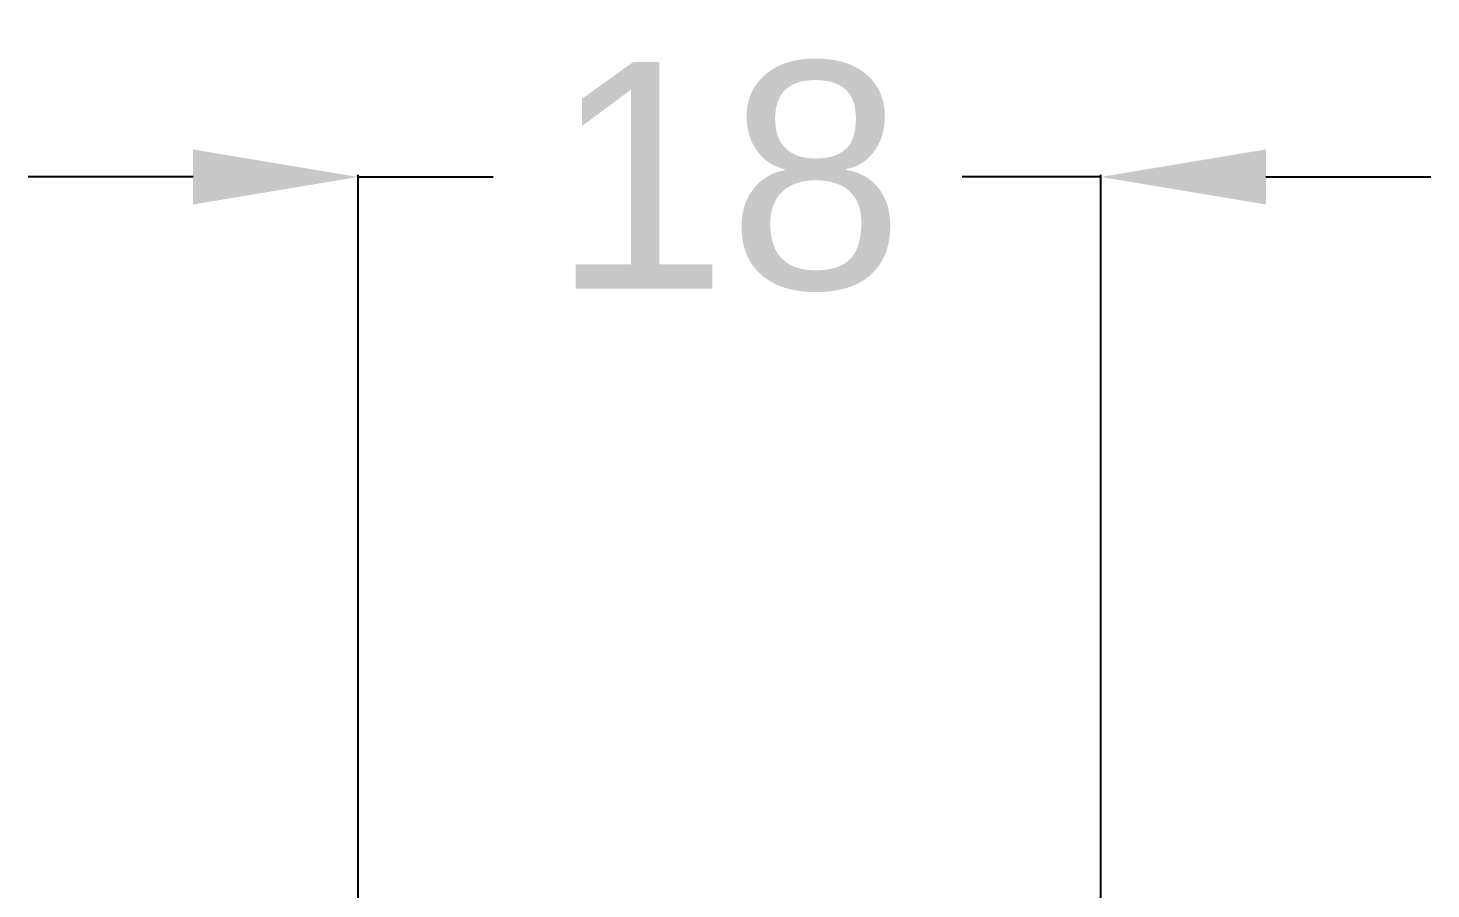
# Model space of a CAD drawing. Header units: millimetres. Extents: x -1533 to 3873, y -634 to 3374.
# Drawn here: x -928.2 to -588.2, y 1455.6 to 1664.3 of the extents above; entities that cross this region are included whole.
import ezdxf

# ---------------------------------------------------------------- set-up
doc = ezdxf.new("R2010")
doc.units = ezdxf.units.MM
doc.header["$MEASUREMENT"] = 0
doc.layers.add('DIMS', color=7, linetype='Continuous')
doc.styles.get("Standard").update_dxf_attribs({"font": 'arial.ttf'})
doc.dimstyles.new('ISO-25', dxfattribs={"dimtxt": 2.5, "dimasz": 2.5, "dimexe": 1.25, "dimexo": 0.625, "dimtad": 1, "dimtxsty": 'Standard', "dimcen": 2.5, "dimadec": 0, "dimazin": 0, "dimtfac": 1, "dimtmove": 0, "dimatfit": 3, "dimfxl": 1, "dimarcsym": 0})

# ---------------------------------------------------------------- blocks, each defined once
blk = doc.blocks.new('*D27')
at = {"layer": 'Defpoints', "color": 0}
for p in [(-668.22, 1628.17), (-848.22, 1451.29), (-668.22, 1450.79)]:
    blk.add_point(p, dxfattribs=at)
at = {"layer": 'DIMS', "color": 0, "lineweight": -2}
for p, q in [((-848.22, 1451.79), (-848.22, 1628.67)), ((-668.22, 1451.29), (-668.22, 1628.67)), ((-888.22, 1628.17), (-928.22, 1628.17)), ((-848.22, 1628.17), (-815.47, 1628.17)), ((-668.22, 1628.17), (-701.82, 1628.17)), ((-628.22, 1628.17), (-588.22, 1628.17))]:
    blk.add_line(p, q, dxfattribs=at)
at = {"layer": 'DIMS', "color": 0}
for points in [[(-888.22, 1621.5), (-888.22, 1634.83), (-848.22, 1628.17)], [(-628.22, 1634.83), (-628.22, 1621.5), (-668.22, 1628.17)]]:
    blk.add_solid(points, dxfattribs=at)
at = {"layer": 'DIMS', "color": 0, "insert": (-758.65, 1628.17), "char_height": 55, "attachment_point": 5}
blk.add_mtext('18', dxfattribs=at)

msp = doc.modelspace()

# ---------------------------------------------------------------- dimensions: what is measured, and where the dimension line sits
at = {"layer": 'DIMS'}
dim = msp.add_linear_dim(base=(-668.22482, 1628.16625), p1=(-848.22482, 1451.293), p2=(-668.22482, 1450.793), text='18', dimstyle='ISO-25', override={"dimtxt": 55, "dimasz": 40, "dimexe": 0.5, "dimexo": 0.5, "dimgap": 20, "dimtad": 0, "dimtih": 1, "dimtoh": 1, "dimdec": 0, "dimzin": 0, "dimadec": 2, "dimtfac": 2, "dimtdec": 1, "dimtzin": 0}, dxfattribs=at)
dim.commit()
dim.dimension.update_dxf_attribs({"geometry": '*D27', "text_midpoint": (-758.64642, 1628.16625), "dimtype": 160})

doc.saveas('drawing.dxf')
